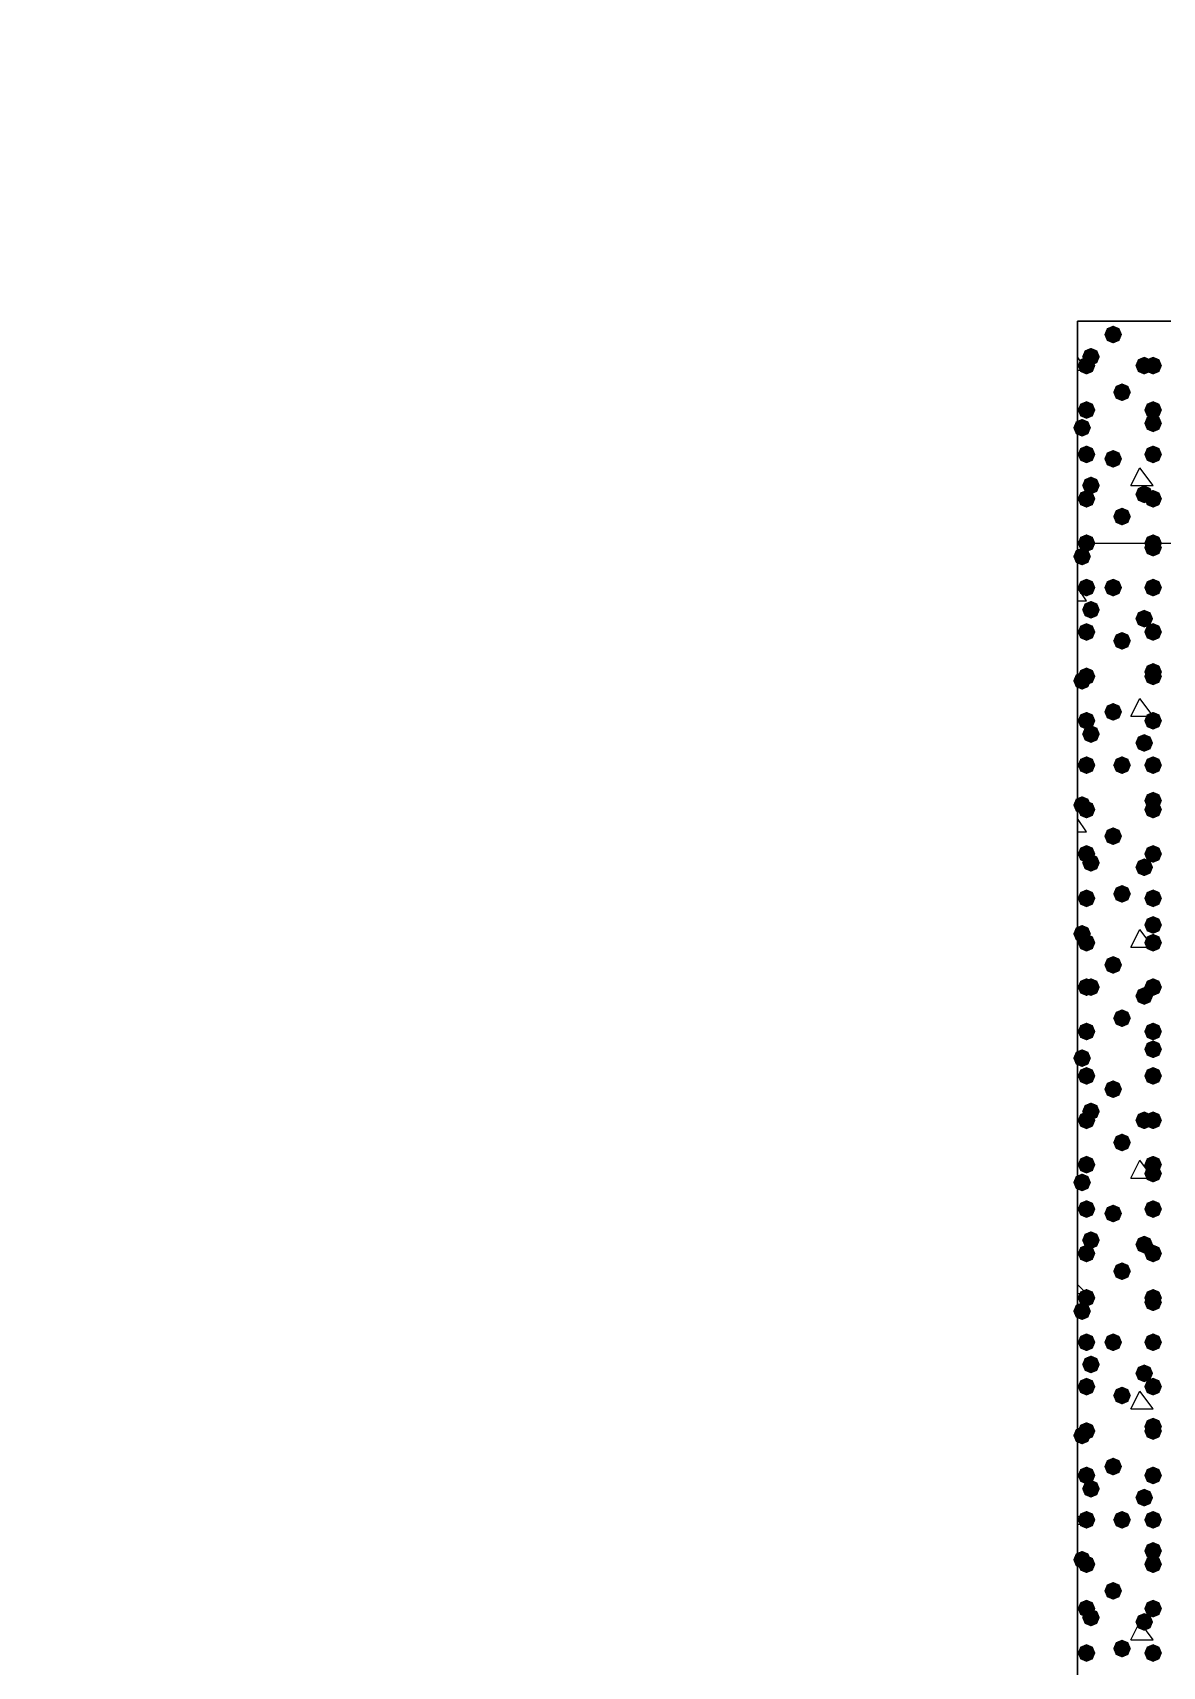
# Model space of a CAD drawing. Header units: millimetres. Extents: x 0 to 420, y 0 to 297.
# Drawn here: x 206.02 to 216.79, y 116.2 to 131.78 of the extents above; entities that cross this region are included whole.
import ezdxf

# ---------------------------------------------------------------- set-up
doc = ezdxf.new("R2010")
doc.units = ezdxf.units.MM
doc.layers.get('0').update_dxf_attribs({"linetype": 'CONTINUOUS'})

msp = doc.modelspace()

# ---------------------------------------------------------------- hatches: boundary and pattern name
at = {"true_color": 0x000007}
for points in [[(216.408, 128.905), (216.383129, 128.845204), (216.323333, 128.820333), (216.263537, 128.845204), (216.238667, 128.905), (216.263537, 128.964796), (216.323333, 128.989667), (216.383129, 128.964796)], [(216.154, 128.608667), (216.129129, 128.548871), (216.069333, 128.524), (216.009538, 128.548871), (215.984667, 128.608667), (216.009537, 128.668462), (216.069333, 128.693333), (216.129129, 128.668463)], [(216.196333, 128.693333), (216.171462, 128.633537), (216.111667, 128.608667), (216.051871, 128.633537), (216.027, 128.693333), (216.051871, 128.753129), (216.111667, 128.778), (216.171462, 128.753129)], [(216.704333, 128.608667), (216.679463, 128.548871), (216.619667, 128.524), (216.559871, 128.548871), (216.535, 128.608667), (216.559871, 128.668462), (216.619667, 128.693333), (216.679462, 128.668463)], [(216.789, 128.608667), (216.764129, 128.548871), (216.704333, 128.524), (216.644538, 128.548871), (216.619667, 128.608667), (216.644537, 128.668462), (216.704333, 128.693333), (216.764129, 128.668463)], [(216.492667, 128.354667), (216.467796, 128.294871), (216.408, 128.27), (216.348204, 128.294871), (216.323333, 128.354667), (216.348204, 128.414462), (216.408, 128.439333), (216.467796, 128.414463)], [(216.154, 128.185333), (216.129129, 128.125538), (216.069333, 128.100667), (216.009538, 128.125538), (215.984667, 128.185333), (216.009537, 128.245129), (216.069333, 128.27), (216.129129, 128.245129)], [(216.789, 128.185333), (216.764129, 128.125538), (216.704333, 128.100667), (216.644538, 128.125538), (216.619667, 128.185333), (216.644537, 128.245129), (216.704333, 128.27), (216.764129, 128.245129)], [(216.111667, 128.016), (216.086796, 127.956204), (216.027, 127.931333), (215.967204, 127.956204), (215.942333, 128.016), (215.967204, 128.075796), (216.027, 128.100667), (216.086796, 128.075796)], [(216.789, 128.058333), (216.764129, 127.998538), (216.704333, 127.973667), (216.644538, 127.998538), (216.619667, 128.058333), (216.644537, 128.118129), (216.704333, 128.143), (216.764129, 128.118129)], [(216.154, 127.762), (216.129129, 127.702204), (216.069333, 127.677333), (216.009538, 127.702204), (215.984667, 127.762), (216.009537, 127.821796), (216.069333, 127.846667), (216.129129, 127.821796)], [(216.408, 127.719667), (216.383129, 127.659871), (216.323333, 127.635), (216.263537, 127.659871), (216.238667, 127.719667), (216.263537, 127.779462), (216.323333, 127.804333), (216.383129, 127.779463)], [(216.789, 127.762), (216.764129, 127.702204), (216.704333, 127.677333), (216.644538, 127.702204), (216.619667, 127.762), (216.644537, 127.821796), (216.704333, 127.846667), (216.764129, 127.821796)], [(216.196333, 127.465667), (216.171462, 127.405871), (216.111667, 127.381), (216.051871, 127.405871), (216.027, 127.465667), (216.051871, 127.525462), (216.111667, 127.550333), (216.171462, 127.525463)], [(216.704333, 127.381), (216.679463, 127.321204), (216.619667, 127.296333), (216.559871, 127.321204), (216.535, 127.381), (216.559871, 127.440796), (216.619667, 127.465667), (216.679462, 127.440796)], [(216.154, 127.338667), (216.129129, 127.278871), (216.069333, 127.254), (216.009538, 127.278871), (215.984667, 127.338667), (216.009537, 127.398462), (216.069333, 127.423333), (216.129129, 127.398463)], [(216.789, 127.338667), (216.764129, 127.278871), (216.704333, 127.254), (216.644538, 127.278871), (216.619667, 127.338667), (216.644537, 127.398462), (216.704333, 127.423333), (216.764129, 127.398463)], [(216.492667, 127.169333), (216.467796, 127.109537), (216.408, 127.084667), (216.348204, 127.109537), (216.323333, 127.169333), (216.348204, 127.229129), (216.408, 127.254), (216.467796, 127.229129)], [(216.154, 126.915333), (216.129129, 126.855538), (216.069333, 126.830667), (216.009538, 126.855538), (215.984667, 126.915333), (216.009537, 126.975129), (216.069333, 127), (216.129129, 126.975129)], [(216.789, 126.915333), (216.764129, 126.855538), (216.704333, 126.830667), (216.644538, 126.855538), (216.619667, 126.915333), (216.644537, 126.975129), (216.704333, 127), (216.764129, 126.975129)]]:
    msp.add_hatch(color=0, dxfattribs=at).paths.add_polyline_path(points, flags=0)
at = {"true_color": 0x000008}
for points in [[(216.111667, 126.788333), (216.086796, 126.728537), (216.027, 126.703667), (215.967204, 126.728537), (215.942333, 126.788333), (215.967204, 126.848129), (216.027, 126.873), (216.086796, 126.848129)], [(216.789, 126.873), (216.764129, 126.813204), (216.704333, 126.788333), (216.644538, 126.813204), (216.619667, 126.873), (216.644537, 126.932796), (216.704333, 126.957667), (216.764129, 126.932796)], [(216.154, 126.492), (216.129129, 126.432204), (216.069333, 126.407333), (216.009538, 126.432204), (215.984667, 126.492), (216.009537, 126.551796), (216.069333, 126.576667), (216.129129, 126.551796)], [(216.408, 126.492), (216.383129, 126.432204), (216.323333, 126.407333), (216.263537, 126.432204), (216.238667, 126.492), (216.263537, 126.551796), (216.323333, 126.576667), (216.383129, 126.551796)], [(216.789, 126.492), (216.764129, 126.432204), (216.704333, 126.407333), (216.644538, 126.432204), (216.619667, 126.492), (216.644537, 126.551796), (216.704333, 126.576667), (216.764129, 126.551796)], [(216.196333, 126.280333), (216.171462, 126.220538), (216.111667, 126.195667), (216.051871, 126.220538), (216.027, 126.280333), (216.051871, 126.340129), (216.111667, 126.365), (216.171462, 126.340129)], [(216.704333, 126.195667), (216.679463, 126.135871), (216.619667, 126.111), (216.559871, 126.135871), (216.535, 126.195667), (216.559871, 126.255462), (216.619667, 126.280333), (216.679462, 126.255463)], [(216.154, 126.068667), (216.129129, 126.008871), (216.069333, 125.984), (216.009538, 126.008871), (215.984667, 126.068667), (216.009537, 126.128462), (216.069333, 126.153333), (216.129129, 126.128463)], [(216.492667, 125.984), (216.467796, 125.924204), (216.408, 125.899333), (216.348204, 125.924204), (216.323333, 125.984), (216.348204, 126.043796), (216.408, 126.068667), (216.467796, 126.043796)], [(216.789, 126.068667), (216.764129, 126.008871), (216.704333, 125.984), (216.644538, 126.008871), (216.619667, 126.068667), (216.644537, 126.128462), (216.704333, 126.153333), (216.764129, 126.128463)], [(216.154, 125.645333), (216.129129, 125.585538), (216.069333, 125.560667), (216.009538, 125.585538), (215.984667, 125.645333), (216.009537, 125.705129), (216.069333, 125.73), (216.129129, 125.705129)], [(216.789, 125.687667), (216.764129, 125.627871), (216.704333, 125.603), (216.644538, 125.627871), (216.619667, 125.687667), (216.644537, 125.747462), (216.704333, 125.772333), (216.764129, 125.747463)], [(216.789, 125.645333), (216.764129, 125.585538), (216.704333, 125.560667), (216.644538, 125.585538), (216.619667, 125.645333), (216.644537, 125.705129), (216.704333, 125.73), (216.764129, 125.705129)], [(216.111667, 125.603), (216.086796, 125.543204), (216.027, 125.518333), (215.967204, 125.543204), (215.942333, 125.603), (215.967204, 125.662796), (216.027, 125.687667), (216.086796, 125.662796)], [(216.154, 125.222), (216.129129, 125.162204), (216.069333, 125.137333), (216.009538, 125.162204), (215.984667, 125.222), (216.009537, 125.281796), (216.069333, 125.306667), (216.129129, 125.281796)], [(216.408, 125.306667), (216.383129, 125.246871), (216.323333, 125.222), (216.263537, 125.246871), (216.238667, 125.306667), (216.263537, 125.366462), (216.323333, 125.391333), (216.383129, 125.366463)], [(216.789, 125.222), (216.764129, 125.162204), (216.704333, 125.137333), (216.644538, 125.162204), (216.619667, 125.222), (216.644537, 125.281796), (216.704333, 125.306667), (216.764129, 125.281796)], [(216.196333, 125.095), (216.171462, 125.035204), (216.111667, 125.010333), (216.051871, 125.035204), (216.027, 125.095), (216.051871, 125.154796), (216.111667, 125.179667), (216.171462, 125.154796)], [(216.704333, 125.010333), (216.679463, 124.950538), (216.619667, 124.925667), (216.559871, 124.950538), (216.535, 125.010333), (216.559871, 125.070129), (216.619667, 125.095), (216.679462, 125.070129)], [(216.154, 124.798667), (216.129129, 124.738871), (216.069333, 124.714), (216.009538, 124.738871), (215.984667, 124.798667), (216.009537, 124.858462), (216.069333, 124.883333), (216.129129, 124.858463)], [(216.492667, 124.798667), (216.467796, 124.738871), (216.408, 124.714), (216.348204, 124.738871), (216.323333, 124.798667), (216.348204, 124.858462), (216.408, 124.883333), (216.467796, 124.858463)], [(216.789, 124.798667), (216.764129, 124.738871), (216.704333, 124.714), (216.644538, 124.738871), (216.619667, 124.798667), (216.644537, 124.858462), (216.704333, 124.883333), (216.764129, 124.858463)], [(216.111667, 124.417667), (216.086796, 124.357871), (216.027, 124.333), (215.967204, 124.357871), (215.942333, 124.417667), (215.967204, 124.477462), (216.027, 124.502333), (216.086796, 124.477463)], [(216.789, 124.46), (216.764129, 124.400204), (216.704333, 124.375333), (216.644538, 124.400204), (216.619667, 124.46), (216.644537, 124.519796), (216.704333, 124.544667), (216.764129, 124.519796)], [(216.154, 124.375333), (216.129129, 124.315538), (216.069333, 124.290667), (216.009538, 124.315538), (215.984667, 124.375333), (216.009537, 124.435129), (216.069333, 124.46), (216.129129, 124.435129)], [(216.789, 124.375333), (216.764129, 124.315538), (216.704333, 124.290667), (216.644538, 124.315538), (216.619667, 124.375333), (216.644537, 124.435129), (216.704333, 124.46), (216.764129, 124.435129)], [(216.408, 124.121333), (216.383129, 124.061537), (216.323333, 124.036667), (216.263537, 124.061537), (216.238667, 124.121333), (216.263537, 124.181129), (216.323333, 124.206), (216.383129, 124.181129)], [(216.154, 123.952), (216.129129, 123.892204), (216.069333, 123.867333), (216.009538, 123.892204), (215.984667, 123.952), (216.009537, 124.011796), (216.069333, 124.036667), (216.129129, 124.011796)], [(216.789, 123.952), (216.764129, 123.892204), (216.704333, 123.867333), (216.644538, 123.892204), (216.619667, 123.952), (216.644537, 124.011796), (216.704333, 124.036667), (216.764129, 124.011796)], [(216.196333, 123.867333), (216.171462, 123.807538), (216.111667, 123.782667), (216.051871, 123.807538), (216.027, 123.867333), (216.051871, 123.927129), (216.111667, 123.952), (216.171462, 123.927129)], [(216.704333, 123.825), (216.679463, 123.765204), (216.619667, 123.740333), (216.559871, 123.765204), (216.535, 123.825), (216.559871, 123.884796), (216.619667, 123.909667), (216.679462, 123.884796)], [(216.154, 123.528667), (216.129129, 123.468871), (216.069333, 123.444), (216.009538, 123.468871), (215.984667, 123.528667), (216.009537, 123.588462), (216.069333, 123.613333), (216.129129, 123.588463)], [(216.492667, 123.571), (216.467796, 123.511204), (216.408, 123.486333), (216.348204, 123.511204), (216.323333, 123.571), (216.348204, 123.630796), (216.408, 123.655667), (216.467796, 123.630796)], [(216.789, 123.528667), (216.764129, 123.468871), (216.704333, 123.444), (216.644538, 123.468871), (216.619667, 123.528667), (216.644537, 123.588462), (216.704333, 123.613333), (216.764129, 123.588463)], [(216.111667, 123.19), (216.086796, 123.130204), (216.027, 123.105333), (215.967204, 123.130204), (215.942333, 123.19), (215.967204, 123.249796), (216.027, 123.274667), (216.086796, 123.249796)], [(216.789, 123.274667), (216.764129, 123.214871), (216.704333, 123.19), (216.644538, 123.214871), (216.619667, 123.274667), (216.644537, 123.334462), (216.704333, 123.359333), (216.764129, 123.334463)], [(216.154, 123.105333), (216.129129, 123.045538), (216.069333, 123.020667), (216.009538, 123.045538), (215.984667, 123.105333), (216.009537, 123.165129), (216.069333, 123.19), (216.129129, 123.165129)], [(216.789, 123.105333), (216.764129, 123.045538), (216.704333, 123.020667), (216.644538, 123.045538), (216.619667, 123.105333), (216.644537, 123.165129), (216.704333, 123.19), (216.764129, 123.165129)], [(216.408, 122.893667), (216.383129, 122.833871), (216.323333, 122.809), (216.263537, 122.833871), (216.238667, 122.893667), (216.263537, 122.953462), (216.323333, 122.978333), (216.383129, 122.953463)], [(216.154, 122.682), (216.129129, 122.622204), (216.069333, 122.597333), (216.009538, 122.622204), (215.984667, 122.682), (216.009537, 122.741796), (216.069333, 122.766667), (216.129129, 122.741796)], [(216.196333, 122.682), (216.171462, 122.622204), (216.111667, 122.597333), (216.051871, 122.622204), (216.027, 122.682), (216.051871, 122.741796), (216.111667, 122.766667), (216.171462, 122.741796)], [(216.789, 122.682), (216.764129, 122.622204), (216.704333, 122.597333), (216.644538, 122.622204), (216.619667, 122.682), (216.644537, 122.741796), (216.704333, 122.766667), (216.764129, 122.741796)], [(216.704333, 122.597333), (216.679463, 122.537537), (216.619667, 122.512667), (216.559871, 122.537537), (216.535, 122.597333), (216.559871, 122.657129), (216.619667, 122.682), (216.679462, 122.657129)], [(216.492667, 122.385667), (216.467796, 122.325871), (216.408, 122.301), (216.348204, 122.325871), (216.323333, 122.385667), (216.348204, 122.445462), (216.408, 122.470333), (216.467796, 122.445463)], [(216.154, 122.258667), (216.129129, 122.198871), (216.069333, 122.174), (216.009538, 122.198871), (215.984667, 122.258667), (216.009537, 122.318462), (216.069333, 122.343333), (216.129129, 122.318463)], [(216.789, 122.258667), (216.764129, 122.198871), (216.704333, 122.174), (216.644538, 122.198871), (216.619667, 122.258667), (216.644537, 122.318462), (216.704333, 122.343333), (216.764129, 122.318463)], [(216.789, 122.089333), (216.764129, 122.029537), (216.704333, 122.004667), (216.644538, 122.029537), (216.619667, 122.089333), (216.644537, 122.149129), (216.704333, 122.174), (216.764129, 122.149129)], [(216.111667, 122.004667), (216.086796, 121.944871), (216.027, 121.92), (215.967204, 121.944871), (215.942333, 122.004667), (215.967204, 122.064462), (216.027, 122.089333), (216.086796, 122.064463)], [(216.154, 121.835333), (216.129129, 121.775538), (216.069333, 121.750667), (216.009538, 121.775538), (215.984667, 121.835333), (216.009537, 121.895129), (216.069333, 121.92), (216.129129, 121.895129)], [(216.789, 121.835333), (216.764129, 121.775538), (216.704333, 121.750667), (216.644538, 121.775538), (216.619667, 121.835333), (216.644537, 121.895129), (216.704333, 121.92), (216.764129, 121.895129)], [(216.408, 121.708333), (216.383129, 121.648537), (216.323333, 121.623667), (216.263537, 121.648537), (216.238667, 121.708333), (216.263537, 121.768129), (216.323333, 121.793), (216.383129, 121.768129)], [(216.196333, 121.496667), (216.171462, 121.436871), (216.111667, 121.412), (216.051871, 121.436871), (216.027, 121.496667), (216.051871, 121.556462), (216.111667, 121.581333), (216.171462, 121.556463)], [(216.154, 121.412), (216.129129, 121.352204), (216.069333, 121.327333), (216.009538, 121.352204), (215.984667, 121.412), (216.009537, 121.471796), (216.069333, 121.496667), (216.129129, 121.471796)], [(216.704333, 121.412), (216.679463, 121.352204), (216.619667, 121.327333), (216.559871, 121.352204), (216.535, 121.412), (216.559871, 121.471796), (216.619667, 121.496667), (216.679462, 121.471796)], [(216.789, 121.412), (216.764129, 121.352204), (216.704333, 121.327333), (216.644538, 121.352204), (216.619667, 121.412), (216.644537, 121.471796), (216.704333, 121.496667), (216.764129, 121.471796)], [(216.492667, 121.200333), (216.467796, 121.140537), (216.408, 121.115667), (216.348204, 121.140537), (216.323333, 121.200333), (216.348204, 121.260129), (216.408, 121.285), (216.467796, 121.260129)], [(216.154, 120.988667), (216.129129, 120.928871), (216.069333, 120.904), (216.009538, 120.928871), (215.984667, 120.988667), (216.009537, 121.048462), (216.069333, 121.073333), (216.129129, 121.048463)], [(216.789, 120.988667), (216.764129, 120.928871), (216.704333, 120.904), (216.644538, 120.928871), (216.619667, 120.988667), (216.644537, 121.048462), (216.704333, 121.073333), (216.764129, 121.048463)], [(216.111667, 120.819333), (216.086796, 120.759537), (216.027, 120.734667), (215.967204, 120.759537), (215.942333, 120.819333), (215.967204, 120.879129), (216.027, 120.904), (216.086796, 120.879129)], [(216.789, 120.904), (216.764129, 120.844204), (216.704333, 120.819333), (216.644538, 120.844204), (216.619667, 120.904), (216.644537, 120.963796), (216.704333, 120.988667), (216.764129, 120.963796)], [(216.154, 120.565333), (216.129129, 120.505538), (216.069333, 120.480667), (216.009538, 120.505538), (215.984667, 120.565333), (216.009537, 120.625129), (216.069333, 120.65), (216.129129, 120.625129)], [(216.408, 120.523), (216.383129, 120.463204), (216.323333, 120.438333), (216.263537, 120.463204), (216.238667, 120.523), (216.263537, 120.582796), (216.323333, 120.607667), (216.383129, 120.582796)], [(216.789, 120.565333), (216.764129, 120.505538), (216.704333, 120.480667), (216.644538, 120.505538), (216.619667, 120.565333), (216.644537, 120.625129), (216.704333, 120.65), (216.764129, 120.625129)], [(216.196333, 120.269), (216.171462, 120.209204), (216.111667, 120.184333), (216.051871, 120.209204), (216.027, 120.269), (216.051871, 120.328796), (216.111667, 120.353667), (216.171462, 120.328796)], [(216.704333, 120.226667), (216.679463, 120.166871), (216.619667, 120.142), (216.559871, 120.166871), (216.535, 120.226667), (216.559871, 120.286462), (216.619667, 120.311333), (216.679462, 120.286463)], [(216.154, 120.142), (216.129129, 120.082204), (216.069333, 120.057333), (216.009538, 120.082204), (215.984667, 120.142), (216.009537, 120.201796), (216.069333, 120.226667), (216.129129, 120.201796)], [(216.789, 120.142), (216.764129, 120.082204), (216.704333, 120.057333), (216.644538, 120.082204), (216.619667, 120.142), (216.644537, 120.201796), (216.704333, 120.226667), (216.764129, 120.201796)], [(216.492667, 119.972667), (216.467796, 119.912871), (216.408, 119.888), (216.348204, 119.912871), (216.323333, 119.972667), (216.348204, 120.032462), (216.408, 120.057333), (216.467796, 120.032463)], [(216.154, 119.718667), (216.129129, 119.658871), (216.069333, 119.634), (216.009538, 119.658871), (215.984667, 119.718667), (216.009537, 119.778462), (216.069333, 119.803333), (216.129129, 119.778463)], [(216.789, 119.718667), (216.764129, 119.658871), (216.704333, 119.634), (216.644538, 119.658871), (216.619667, 119.718667), (216.644537, 119.778462), (216.704333, 119.803333), (216.764129, 119.778463)], [(216.111667, 119.591667), (216.086796, 119.531871), (216.027, 119.507), (215.967204, 119.531871), (215.942333, 119.591667), (215.967204, 119.651462), (216.027, 119.676333), (216.086796, 119.651463)], [(216.789, 119.676333), (216.764129, 119.616537), (216.704333, 119.591667), (216.644538, 119.616537), (216.619667, 119.676333), (216.644537, 119.736129), (216.704333, 119.761), (216.764129, 119.736129)], [(216.154, 119.295333), (216.129129, 119.235538), (216.069333, 119.210667), (216.009538, 119.235538), (215.984667, 119.295333), (216.009537, 119.355129), (216.069333, 119.38), (216.129129, 119.355129)], [(216.408, 119.295333), (216.383129, 119.235538), (216.323333, 119.210667), (216.263537, 119.235538), (216.238667, 119.295333), (216.263537, 119.355129), (216.323333, 119.38), (216.383129, 119.355129)], [(216.789, 119.295333), (216.764129, 119.235538), (216.704333, 119.210667), (216.644538, 119.235538), (216.619667, 119.295333), (216.644537, 119.355129), (216.704333, 119.38), (216.764129, 119.355129)], [(216.196333, 119.083667), (216.171462, 119.023871), (216.111667, 118.999), (216.051871, 119.023871), (216.027, 119.083667), (216.051871, 119.143462), (216.111667, 119.168333), (216.171462, 119.143463)], [(216.704333, 118.999), (216.679463, 118.939204), (216.619667, 118.914333), (216.559871, 118.939204), (216.535, 118.999), (216.559871, 119.058796), (216.619667, 119.083667), (216.679462, 119.058796)], [(216.154, 118.872), (216.129129, 118.812204), (216.069333, 118.787333), (216.009538, 118.812204), (215.984667, 118.872), (216.009537, 118.931796), (216.069333, 118.956667), (216.129129, 118.931796)], [(216.492667, 118.787333), (216.467796, 118.727537), (216.408, 118.702667), (216.348204, 118.727537), (216.323333, 118.787333), (216.348204, 118.847129), (216.408, 118.872), (216.467796, 118.847129)], [(216.789, 118.872), (216.764129, 118.812204), (216.704333, 118.787333), (216.644538, 118.812204), (216.619667, 118.872), (216.644537, 118.931796), (216.704333, 118.956667), (216.764129, 118.931796)], [(216.789, 118.491), (216.764129, 118.431204), (216.704333, 118.406333), (216.644538, 118.431204), (216.619667, 118.491), (216.644537, 118.550796), (216.704333, 118.575667), (216.764129, 118.550796)], [(216.111667, 118.406333), (216.086796, 118.346537), (216.027, 118.321667), (215.967204, 118.346537), (215.942333, 118.406333), (215.967204, 118.466129), (216.027, 118.491), (216.086796, 118.466129)], [(216.154, 118.448667), (216.129129, 118.388871), (216.069333, 118.364), (216.009538, 118.388871), (215.984667, 118.448667), (216.009537, 118.508462), (216.069333, 118.533333), (216.129129, 118.508463)], [(216.789, 118.448667), (216.764129, 118.388871), (216.704333, 118.364), (216.644538, 118.388871), (216.619667, 118.448667), (216.644537, 118.508462), (216.704333, 118.533333), (216.764129, 118.508463)], [(216.154, 118.025333), (216.129129, 117.965538), (216.069333, 117.940667), (216.009538, 117.965538), (215.984667, 118.025333), (216.009537, 118.085129), (216.069333, 118.11), (216.129129, 118.085129)], [(216.408, 118.11), (216.383129, 118.050204), (216.323333, 118.025333), (216.263537, 118.050204), (216.238667, 118.11), (216.263537, 118.169796), (216.323333, 118.194667), (216.383129, 118.169796)], [(216.789, 118.025333), (216.764129, 117.965538), (216.704333, 117.940667), (216.644538, 117.965538), (216.619667, 118.025333), (216.644537, 118.085129), (216.704333, 118.11), (216.764129, 118.085129)], [(216.196333, 117.898333), (216.171462, 117.838538), (216.111667, 117.813667), (216.051871, 117.838538), (216.027, 117.898333), (216.051871, 117.958129), (216.111667, 117.983), (216.171462, 117.958129)], [(216.704333, 117.813667), (216.679463, 117.753871), (216.619667, 117.729), (216.559871, 117.753871), (216.535, 117.813667), (216.559871, 117.873462), (216.619667, 117.898333), (216.679462, 117.873463)], [(216.154, 117.602), (216.129129, 117.542204), (216.069333, 117.517333), (216.009538, 117.542204), (215.984667, 117.602), (216.009537, 117.661796), (216.069333, 117.686667), (216.129129, 117.661796)], [(216.492667, 117.602), (216.467796, 117.542204), (216.408, 117.517333), (216.348204, 117.542204), (216.323333, 117.602), (216.348204, 117.661796), (216.408, 117.686667), (216.467796, 117.661796)], [(216.789, 117.602), (216.764129, 117.542204), (216.704333, 117.517333), (216.644538, 117.542204), (216.619667, 117.602), (216.644537, 117.661796), (216.704333, 117.686667), (216.764129, 117.661796)], [(216.789, 117.305667), (216.764129, 117.245871), (216.704333, 117.221), (216.644538, 117.245871), (216.619667, 117.305667), (216.644537, 117.365462), (216.704333, 117.390333), (216.764129, 117.365463)], [(216.111667, 117.221), (216.086796, 117.161204), (216.027, 117.136333), (215.967204, 117.161204), (215.942333, 117.221), (215.967204, 117.280796), (216.027, 117.305667), (216.086796, 117.280796)], [(216.154, 117.178667), (216.129129, 117.118871), (216.069333, 117.094), (216.009538, 117.118871), (215.984667, 117.178667), (216.009537, 117.238462), (216.069333, 117.263333), (216.129129, 117.238463)], [(216.789, 117.178667), (216.764129, 117.118871), (216.704333, 117.094), (216.644538, 117.118871), (216.619667, 117.178667), (216.644537, 117.238462), (216.704333, 117.263333), (216.764129, 117.238463)], [(216.408, 116.924667), (216.383129, 116.864871), (216.323333, 116.84), (216.263537, 116.864871), (216.238667, 116.924667), (216.263537, 116.984462), (216.323333, 117.009333), (216.383129, 116.984463)], [(216.154, 116.755333), (216.129129, 116.695538), (216.069333, 116.670667), (216.009538, 116.695538), (215.984667, 116.755333), (216.009537, 116.815129), (216.069333, 116.84), (216.129129, 116.815129)], [(216.789, 116.755333), (216.764129, 116.695538), (216.704333, 116.670667), (216.644538, 116.695538), (216.619667, 116.755333), (216.644537, 116.815129), (216.704333, 116.84), (216.764129, 116.815129)], [(216.196333, 116.670667), (216.171462, 116.610871), (216.111667, 116.586), (216.051871, 116.610871), (216.027, 116.670667), (216.051871, 116.730462), (216.111667, 116.755333), (216.171462, 116.730463)], [(216.704333, 116.628333), (216.679463, 116.568537), (216.619667, 116.543667), (216.559871, 116.568537), (216.535, 116.628333), (216.559871, 116.688129), (216.619667, 116.713), (216.679462, 116.688129)], [(216.154, 116.332), (216.129129, 116.272204), (216.069333, 116.247333), (216.009538, 116.272204), (215.984667, 116.332), (216.009537, 116.391796), (216.069333, 116.416667), (216.129129, 116.391796)], [(216.492667, 116.374333), (216.467796, 116.314537), (216.408, 116.289667), (216.348204, 116.314537), (216.323333, 116.374333), (216.348204, 116.434129), (216.408, 116.459), (216.467796, 116.434129)], [(216.789, 116.332), (216.764129, 116.272204), (216.704333, 116.247333), (216.644538, 116.272204), (216.619667, 116.332), (216.644537, 116.391796), (216.704333, 116.416667), (216.764129, 116.391796)]]:
    msp.add_hatch(color=0, dxfattribs=at).paths.add_polyline_path(points, flags=0)

# ---------------------------------------------------------------- linework, layer by layer
at = {"color": 0, "true_color": 0x0000fd}
msp.add_lwpolyline([(215.984667, 129.032), (378.46, 129.032), (378.46, 148.124333), (34.459333, 148.124333), (34.459333, 129.032), (196.934667, 129.032), (196.934667, 107.865333), (215.984667, 107.865333)], close=True, dxfattribs=at)
at = {"color": 0, "true_color": 0x000007}
msp.add_lwpolyline([(215.984667, 129.032), (215.984667, 126.915333), (218.101333, 126.915333), (218.101333, 129.032)], close=True, dxfattribs=at)
for points in [[(216.069333, 128.566333), (215.984667, 128.693333)], [(215.984667, 128.566333), (216.069333, 128.566333)], [(216.492667, 127.465667), (216.577333, 127.635)], [(216.704333, 127.465667), (216.577333, 127.635)], [(216.492667, 127.465667), (216.704333, 127.465667)], [(215.984667, 126.915333), (215.984667, 107.865333)]]:
    msp.add_lwpolyline(points, dxfattribs=at)
at = {"color": 0, "true_color": 0x000008}
for points in [[(216.069333, 126.365), (215.984667, 126.492)], [(215.984667, 126.365), (216.069333, 126.365)], [(216.492667, 125.264333), (216.577333, 125.433667)], [(216.704333, 125.264333), (216.577333, 125.433667)], [(216.492667, 125.264333), (216.704333, 125.264333)], [(216.069333, 124.163667), (215.984667, 124.290667)], [(215.984667, 124.163667), (216.069333, 124.163667)], [(216.492667, 123.063), (216.577333, 123.232333)], [(216.704333, 123.063), (216.577333, 123.232333)], [(216.492667, 123.063), (216.704333, 123.063)], [(216.069333, 121.962333), (215.984667, 122.047)], [(215.984667, 121.962333), (216.069333, 121.962333)], [(216.492667, 120.861667), (216.577333, 121.031)], [(216.704333, 120.861667), (216.577333, 121.031)], [(216.492667, 120.861667), (216.704333, 120.861667)], [(216.069333, 119.761), (215.984667, 119.845667)], [(215.984667, 119.761), (216.069333, 119.761)], [(216.492667, 118.660333), (216.577333, 118.829667)], [(216.704333, 118.660333), (216.577333, 118.829667)], [(216.492667, 118.660333), (216.704333, 118.660333)], [(216.069333, 117.559667), (215.984667, 117.644333)], [(215.984667, 117.559667), (216.069333, 117.559667)], [(216.492667, 116.459), (216.577333, 116.628333)], [(216.704333, 116.459), (216.577333, 116.628333)], [(216.492667, 116.459), (216.704333, 116.459)]]:
    msp.add_lwpolyline(points, dxfattribs=at)

doc.saveas('drawing.dxf')
